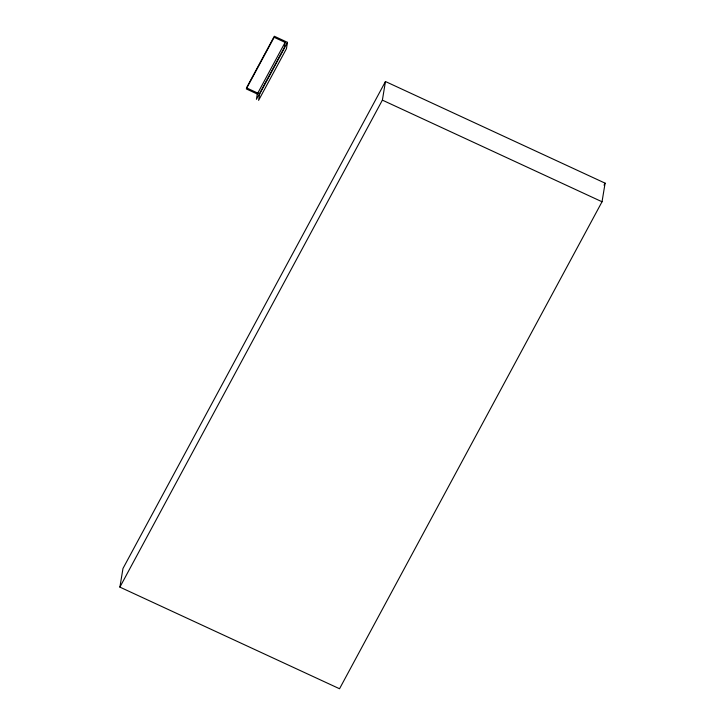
<?xml version="1.0" encoding="UTF-8"?>
<svg xmlns="http://www.w3.org/2000/svg" width="725" height="725" viewBox="0 0 725 725"><rect width="100%" height="100%" fill="white"/><g stroke="black" fill="none" stroke-linecap="round" stroke-linejoin="round"><path stroke-width="1.09" d="M119.897 587.114L122.969 568.509L385.464 81.526L605.103 183.162L602.031 201.767L339.536 688.75L119.897 587.114L382.383 100.132L385.464 81.526M257.293 94.014L256.414 99.334L284.236 47.714L285.115 42.394L274.141 37.31L246.31 88.93L257.293 94.014L285.115 42.394M259.668 93.969L258.608 100.349L286.438 48.729L287.49 42.349L274.313 36.25L246.491 87.87L259.668 93.969L287.49 42.349M604.034 185.156L605.103 183.162M382.383 100.132L602.031 201.767"/></g></svg>
